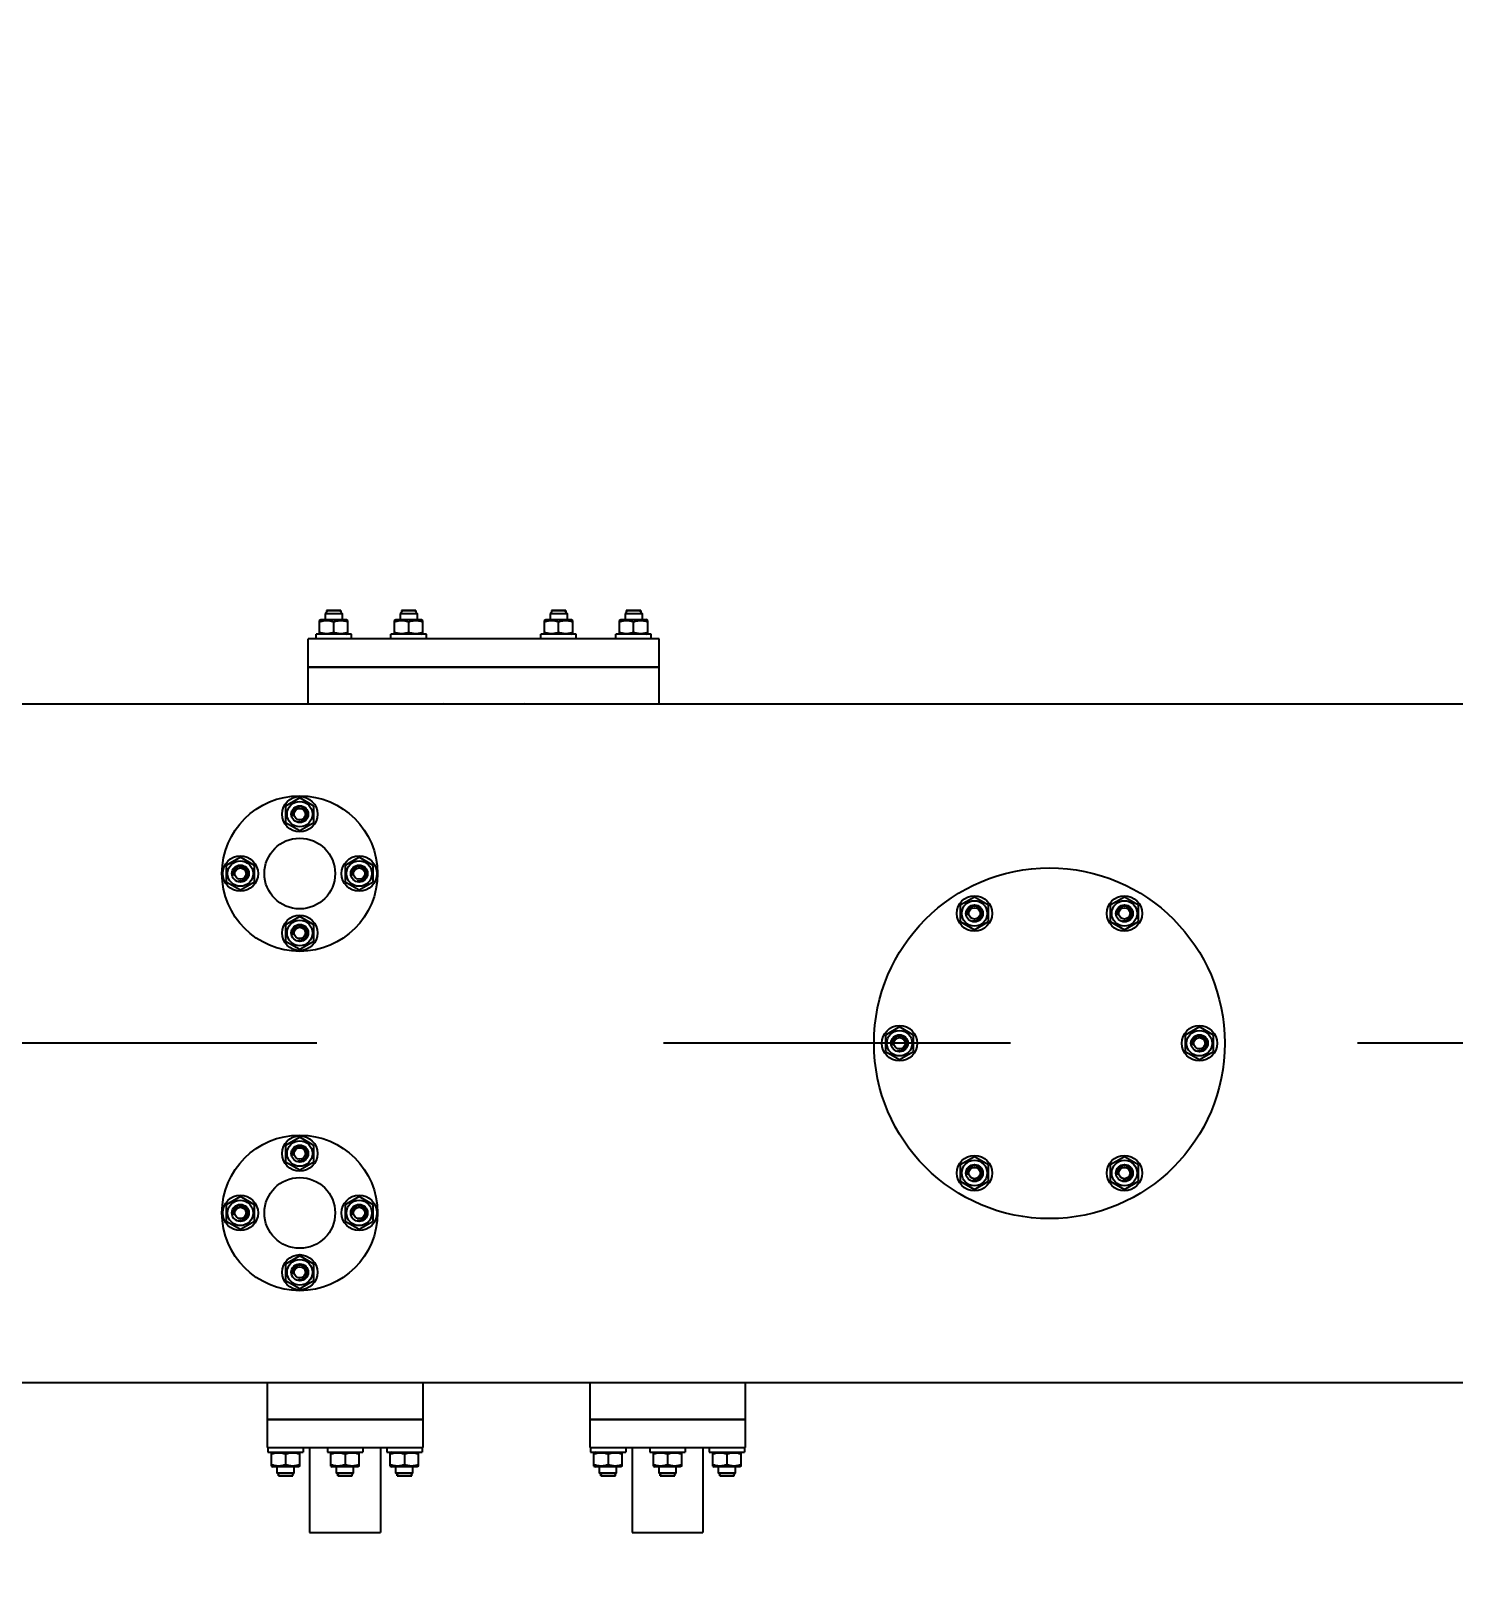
# Model space of a CAD drawing. Header units: millimetres. Extents: x 0 to 1189, y 0 to 841.
# Drawn here: x 386 to 406.12, y 691.58 to 713.5 of the extents above; entities that cross this region are included whole.
import ezdxf

# ---------------------------------------------------------------- set-up
doc = ezdxf.new("R2010")
doc.units = ezdxf.units.MM
doc.header["$LTSCALE"] = 65.395
doc.linetypes.add('CENTER', pattern=[0.6, 0.375, -0.075, 0.075, -0.075])
doc.layers.get('0').update_dxf_attribs({"linetype": 'CONTINUOUS'})
for name, color, linetype in [('ALL_AXIS', 7, 'CONTINUOUS'), ('ALL_CHAMFER', 7, 'CONTINUOUS'), ('ALL_DIMENSIONS', 7, 'CONTINUOUS'), ('ALL_ROUND', 7, 'CONTINUOUS')]:
    doc.layers.add(name, color=color, linetype=linetype)
doc.styles.get("Standard").update_dxf_attribs({"font": 'txt', "width": 0.7})
doc.dimstyles.new('DIMSTYLE_2', dxfattribs={"dimtxt": 3.5, "dimasz": 3, "dimexe": 0.18, "dimexo": 0.0625, "dimgap": 0.09, "dimtad": 1, "dimlfac": 25, "dimdsep": 46, "dimtxsty": 'STANDARD', "dimblk": '_FILLED', "dimblk1": '_FILLED', "dimblk2": '_FILLED', "dimcen": 0.09, "dimadec": 0, "dimazin": 0, "dimtp": 2, "dimtm": 2, "dimtfac": 1, "dimtofl": 0, "dimtmove": 0, "dimatfit": 3, "dimldrblk": '_FILLED', "dimfxl": 1, "dimtolj": 1, "dimarcsym": 0})

# ---------------------------------------------------------------- blocks, each defined once
blk = doc.blocks.new('_FILLED')
at = {"color": 0, "linetype": 'BYBLOCK'}
blk.add_solid([(0, 0), (-1, 0.1667), (-1, -0.1667)], dxfattribs=at)
blk = doc.blocks.new('*D1')
at = {"layer": 'ALL_DIMENSIONS', "color": 2, "linetype": 'CONTINUOUS'}
for p, q in [((111.762, 705.039), (111.762, 735.427)), ((976.89, 705.039), (976.89, 735.427)), ((111.762, 733.427), (544.326, 733.427)), ((976.89, 733.427), (544.326, 733.427))]:
    blk.add_line(p, q, dxfattribs=at)
at = {"layer": 'ALL_DIMENSIONS', "color": 2, "linetype": 'CONTINUOUS', "xscale": 3, "yscale": 3, "zscale": 3, "rotation": 180}
blk.add_blockref('_FILLED', (111.762, 733.427), dxfattribs=at)
at = {"layer": 'ALL_DIMENSIONS', "color": 2, "linetype": 'CONTINUOUS', "xscale": 3, "yscale": 3, "zscale": 3}
blk.add_blockref('_FILLED', (976.89, 733.427), dxfattribs=at)
blk = doc.blocks.new('*D4')
at = {"layer": 'ALL_DIMENSIONS', "color": 2, "linetype": 'CONTINUOUS'}
for p, q in [((132.402, 666.841), (132.402, 730.427)), ((452.402, 694.115), (452.402, 730.427)), ((132.402, 728.427), (292.402, 728.427)), ((452.402, 728.427), (292.402, 728.427))]:
    blk.add_line(p, q, dxfattribs=at)
at = {"layer": 'ALL_DIMENSIONS', "color": 2, "linetype": 'CONTINUOUS', "xscale": 3, "yscale": 3, "zscale": 3, "rotation": 180}
blk.add_blockref('_FILLED', (132.402, 728.427), dxfattribs=at)
at = {"layer": 'ALL_DIMENSIONS', "color": 2, "linetype": 'CONTINUOUS', "xscale": 3, "yscale": 3, "zscale": 3}
blk.add_blockref('_FILLED', (452.402, 728.427), dxfattribs=at)

msp = doc.modelspace()

# ---------------------------------------------------------------- linework, layer by layer
at = {"color": 2, "linetype": 'CONTINUOUS'}
for p, q in [((390.17907908, 705.30712965), (390.17907908, 705.28445016)), ((390.38443807, 705.30712965), (390.38443807, 705.28445016)), ((391.23907908, 705.30712965), (391.23907908, 705.28445016)), ((391.44443807, 705.30712965), (391.44443807, 705.28445016)), ((393.35907908, 705.30712965), (393.35907908, 705.28445016)), ((393.56443807, 705.30712965), (393.56443807, 705.28445016)), ((394.41907908, 705.30712965), (394.41907908, 705.28445016)), ((394.62443807, 705.30712965), (394.62443807, 705.28445016)), ((389.49907908, 693.06712965), (389.49907908, 693.08980915)), ((389.70443807, 693.06712965), (389.70443807, 693.08980915)), ((390.33907908, 693.06712965), (390.33907908, 693.08980915)), ((390.54443807, 693.06712965), (390.54443807, 693.08980915)), ((391.17907908, 693.06712965), (391.17907908, 693.08980915)), ((391.38443807, 693.06712965), (391.38443807, 693.08980915)), ((394.05907908, 693.06712965), (394.05907908, 693.08980915)), ((394.26443807, 693.06712965), (394.26443807, 693.08980915)), ((394.89907908, 693.06712965), (394.89907908, 693.08980915)), ((395.10443807, 693.06712965), (395.10443807, 693.08980915)), ((395.73907908, 693.06712965), (395.73907908, 693.08980915)), ((395.94443807, 693.06712965), (395.94443807, 693.08980915))]:
    msp.add_line(p, q, dxfattribs=at)
at = {"color": 7, "linetype": 'CONTINUOUS'}
for p, q in [((390.38443807, 705.30712965), (390.17907908, 705.30712965)), ((391.44443807, 705.30712965), (391.23907908, 705.30712965)), ((393.56443807, 705.30712965), (393.35907908, 705.30712965)), ((394.62443807, 705.30712965), (394.41907908, 705.30712965)), ((390.08175677, 705.16758161), (390.10175857, 705.17912965)), ((390.08175857, 704.98267666), (390.08175857, 705.16758265)), ((390.10175996, 705.17912965), (390.46175719, 705.17912965)), ((390.28175857, 705.00053994), (390.28175857, 705.14971937)), ((390.48176038, 705.16758161), (390.46175857, 705.17912965)), ((390.48175857, 704.98267666), (390.48175857, 705.16758265)), ((391.14175677, 705.16758161), (391.16175857, 705.17912965)), ((391.14175857, 704.98267666), (391.14175857, 705.16758265)), ((391.16175996, 705.17912965), (391.52175719, 705.17912965)), ((391.34175857, 705.00053994), (391.34175857, 705.14971937)), ((391.54176038, 705.16758161), (391.52175857, 705.17912965)), ((391.54175857, 704.98267666), (391.54175857, 705.16758265)), ((393.26175677, 705.16758161), (393.28175857, 705.17912965)), ((393.26175857, 704.98267666), (393.26175857, 705.16758265)), ((393.28175996, 705.17912965), (393.64175719, 705.17912965)), ((393.46175857, 705.00053994), (393.46175857, 705.14971937)), ((393.66176038, 705.16758161), (393.64175857, 705.17912965)), ((393.66175857, 704.98267666), (393.66175857, 705.16758265)), ((394.32175677, 705.16758161), (394.34175857, 705.17912965)), ((394.32175857, 704.98267666), (394.32175857, 705.16758265)), ((394.34175996, 705.17912965), (394.70175719, 705.17912965)), ((394.52175857, 705.00053994), (394.52175857, 705.14971937)), ((394.72176038, 705.16758161), (394.70175857, 705.17912965)), ((394.72175857, 704.98267666), (394.72175857, 705.16758265)), ((390.10175857, 704.97112965), (390.08175857, 704.98267666)), ((390.46175857, 704.97112965), (390.48175857, 704.98267666)), ((391.16175857, 704.97112965), (391.14175857, 704.98267666)), ((391.52175857, 704.97112965), (391.54175857, 704.98267666)), ((393.28175857, 704.97112965), (393.26175857, 704.98267666)), ((393.64175857, 704.97112965), (393.66175857, 704.98267666)), ((394.34175857, 704.97112965), (394.32175857, 704.98267666)), ((394.70175857, 704.97112965), (394.72175857, 704.98267666)), ((389.92177878, 704.50712965), (394.88173837, 704.50712965)), ((354.29582779, 703.98712965), (390.50768936, 703.98712965)), ((394.29582779, 703.98712965), (425.56175857, 703.98712965)), ((389.80175857, 702.65806976), (389.60175857, 702.54259971)), ((390.00175857, 702.54259971), (389.80175857, 702.65806976)), ((389.60175857, 702.54259971), (389.60175857, 702.3116596)), ((390.00175857, 702.3116596), (390.00175857, 702.54259971)), ((389.60175857, 702.3116596), (389.80175857, 702.19618955)), ((389.80175857, 702.19618955), (390.00175857, 702.3116596)), ((388.96175857, 701.81806976), (388.76175857, 701.70259971)), ((389.16175857, 701.70259971), (388.96175857, 701.81806976)), ((390.64175857, 701.81806976), (390.44175857, 701.70259971)), ((390.84175857, 701.70259971), (390.64175857, 701.81806976)), ((388.76175857, 701.70259971), (388.76175857, 701.4716596)), ((389.16175857, 701.4716596), (389.16175857, 701.70259971)), ((390.44175857, 701.70259971), (390.44175857, 701.4716596)), ((390.84175857, 701.4716596), (390.84175857, 701.70259971)), ((388.76175857, 701.4716596), (388.96175857, 701.35618955)), ((388.96175857, 701.35618955), (389.16175857, 701.4716596)), ((390.44175857, 701.4716596), (390.64175857, 701.35618955)), ((390.64175857, 701.35618955), (390.84175857, 701.4716596)), ((399.34175857, 701.25404362), (399.14175857, 701.13857356)), ((399.14175857, 701.13857356), (399.14175857, 700.90763346)), ((399.54175857, 701.13857356), (399.34175857, 701.25404362)), ((399.54175857, 700.90763346), (399.54175857, 701.13857356)), ((401.46175857, 701.25404362), (401.26175857, 701.13857356)), ((401.26175857, 701.13857356), (401.26175857, 700.90763346)), ((401.66175857, 701.13857356), (401.46175857, 701.25404362)), ((401.66175857, 700.90763346), (401.66175857, 701.13857356)), ((389.80175857, 700.97806976), (389.60175857, 700.86259971)), ((390.00175857, 700.86259971), (389.80175857, 700.97806976)), ((399.14175857, 700.90763346), (399.34175857, 700.7921634)), ((399.34175857, 700.7921634), (399.54175857, 700.90763346)), ((401.26175857, 700.90763346), (401.46175857, 700.7921634)), ((401.46175857, 700.7921634), (401.66175857, 700.90763346)), ((389.60175857, 700.86259971), (389.60175857, 700.6316596)), ((390.00175857, 700.6316596), (390.00175857, 700.86259971)), ((389.60175857, 700.6316596), (389.80175857, 700.51618955)), ((389.80175857, 700.51618955), (390.00175857, 700.6316596)), ((398.28175857, 699.41806976), (398.08175857, 699.30259971)), ((398.48175857, 699.30259971), (398.28175857, 699.41806976)), ((402.52175857, 699.41806976), (402.32175857, 699.30259971)), ((402.72175857, 699.30259971), (402.52175857, 699.41806976)), ((398.08175857, 699.30259971), (398.08175857, 699.0716596)), ((398.48175857, 699.0716596), (398.48175857, 699.30259971)), ((402.32175857, 699.30259971), (402.32175857, 699.0716596)), ((402.72175857, 699.0716596), (402.72175857, 699.30259971)), ((398.08175857, 699.0716596), (398.28175857, 698.95618955)), ((398.28175857, 698.95618955), (398.48175857, 699.0716596)), ((402.32175857, 699.0716596), (402.52175857, 698.95618955)), ((402.52175857, 698.95618955), (402.72175857, 699.0716596)), ((389.80175857, 697.85806976), (389.60175857, 697.74259971)), ((390.00175857, 697.74259971), (389.80175857, 697.85806976)), ((389.60175857, 697.74259971), (389.60175857, 697.5116596)), ((390.00175857, 697.5116596), (390.00175857, 697.74259971)), ((389.60175857, 697.5116596), (389.80175857, 697.39618955)), ((389.80175857, 697.39618955), (390.00175857, 697.5116596)), ((399.34175857, 697.5820959), (399.14175857, 697.46662585)), ((399.14175857, 697.46662585), (399.14175857, 697.23568574)), ((399.54175857, 697.46662585), (399.34175857, 697.5820959)), ((399.54175857, 697.23568574), (399.54175857, 697.46662585)), ((401.46175857, 697.5820959), (401.26175857, 697.46662585)), ((401.26175857, 697.46662585), (401.26175857, 697.23568574)), ((401.66175857, 697.46662585), (401.46175857, 697.5820959)), ((401.66175857, 697.23568574), (401.66175857, 697.46662585)), ((399.14175857, 697.23568574), (399.34175857, 697.12021569)), ((399.34175857, 697.12021569), (399.54175857, 697.23568574)), ((401.26175857, 697.23568574), (401.46175857, 697.12021569)), ((401.46175857, 697.12021569), (401.66175857, 697.23568574)), ((388.96175857, 697.01806976), (388.76175857, 696.90259971)), ((389.16175857, 696.90259971), (388.96175857, 697.01806976)), ((390.64175857, 697.01806976), (390.44175857, 696.90259971)), ((390.84175857, 696.90259971), (390.64175857, 697.01806976)), ((388.76175857, 696.90259971), (388.76175857, 696.6716596)), ((389.16175857, 696.6716596), (389.16175857, 696.90259971)), ((390.44175857, 696.90259971), (390.44175857, 696.6716596)), ((390.84175857, 696.6716596), (390.84175857, 696.90259971)), ((388.76175857, 696.6716596), (388.96175857, 696.55618955)), ((388.96175857, 696.55618955), (389.16175857, 696.6716596)), ((390.44175857, 696.6716596), (390.64175857, 696.55618955)), ((390.64175857, 696.55618955), (390.84175857, 696.6716596)), ((389.80175857, 696.17806976), (389.60175857, 696.06259971)), ((389.60175857, 696.06259971), (389.60175857, 695.8316596)), ((390.00175857, 696.06259971), (389.80175857, 696.17806976)), ((390.00175857, 695.8316596), (390.00175857, 696.06259971)), ((389.60175857, 695.8316596), (389.80175857, 695.71618955)), ((389.80175857, 695.71618955), (390.00175857, 695.8316596)), ((391.54174961, 693.86712965), (389.34176753, 693.86712965)), ((396.10174961, 693.86712965), (393.90176753, 693.86712965)), ((389.40175677, 693.2066777), (389.42175857, 693.19512965)), ((389.42175857, 693.40312965), (389.40175857, 693.39158265)), ((389.40175857, 693.20667666), (389.40175857, 693.39158265)), ((389.60175857, 693.37371937), (389.60175857, 693.22453994)), ((389.78175857, 693.40312965), (389.80175857, 693.39158265)), ((389.80176038, 693.2066777), (389.78175857, 693.19512965)), ((389.80175857, 693.20667666), (389.80175857, 693.39158265)), ((390.24175677, 693.2066777), (390.26175857, 693.19512965)), ((390.26175857, 693.40312965), (390.24175857, 693.39158265)), ((390.24175857, 693.20667666), (390.24175857, 693.39158265)), ((390.44175857, 693.37371937), (390.44175857, 693.22453994)), ((390.62175857, 693.40312965), (390.64175857, 693.39158265)), ((390.64176038, 693.2066777), (390.62175857, 693.19512965)), ((390.64175857, 693.20667666), (390.64175857, 693.39158265)), ((391.08175677, 693.2066777), (391.10175857, 693.19512965)), ((391.10175857, 693.40312965), (391.08175857, 693.39158265)), ((391.08175857, 693.20667666), (391.08175857, 693.39158265)), ((391.28175857, 693.37371937), (391.28175857, 693.22453994)), ((391.46175857, 693.40312965), (391.48175857, 693.39158265)), ((391.48176038, 693.2066777), (391.46175857, 693.19512965)), ((391.48175857, 693.20667666), (391.48175857, 693.39158265)), ((393.96175677, 693.2066777), (393.98175857, 693.19512965)), ((393.98175857, 693.40312965), (393.96175857, 693.39158265)), ((393.96175857, 693.20667666), (393.96175857, 693.39158265)), ((394.16175857, 693.37371937), (394.16175857, 693.22453994)), ((394.34175857, 693.40312965), (394.36175857, 693.39158265)), ((394.36176038, 693.2066777), (394.34175857, 693.19512965)), ((394.36175857, 693.20667666), (394.36175857, 693.39158265)), ((394.80175677, 693.2066777), (394.82175857, 693.19512965)), ((394.82175857, 693.40312965), (394.80175857, 693.39158265)), ((394.80175857, 693.20667666), (394.80175857, 693.39158265)), ((395.00175857, 693.37371937), (395.00175857, 693.22453994)), ((395.18175857, 693.40312965), (395.20175857, 693.39158265)), ((395.20176038, 693.2066777), (395.18175857, 693.19512965)), ((395.20175857, 693.20667666), (395.20175857, 693.39158265)), ((395.64175677, 693.2066777), (395.66175857, 693.19512965)), ((395.66175857, 693.40312965), (395.64175857, 693.39158265)), ((395.64175857, 693.20667666), (395.64175857, 693.39158265)), ((395.84175857, 693.37371937), (395.84175857, 693.22453994)), ((396.02175857, 693.40312965), (396.04175857, 693.39158265)), ((396.04176038, 693.2066777), (396.02175857, 693.19512965)), ((396.04175857, 693.20667666), (396.04175857, 693.39158265)), ((389.78175719, 693.19512965), (389.42175996, 693.19512965)), ((389.49907908, 693.06712965), (389.70443807, 693.06712965)), ((390.62175719, 693.19512965), (390.26175996, 693.19512965)), ((390.33907908, 693.06712965), (390.54443807, 693.06712965)), ((391.46175719, 693.19512965), (391.10175996, 693.19512965)), ((391.17907908, 693.06712965), (391.38443807, 693.06712965)), ((394.34175719, 693.19512965), (393.98175996, 693.19512965)), ((394.05907908, 693.06712965), (394.26443807, 693.06712965)), ((395.18175719, 693.19512965), (394.82175996, 693.19512965)), ((394.89907908, 693.06712965), (395.10443807, 693.06712965)), ((396.02175719, 693.19512965), (395.66175996, 693.19512965)), ((395.73907908, 693.06712965), (395.94443807, 693.06712965))]:
    msp.add_line(p, q, dxfattribs=at)
for points in [[(390.08175857, 705.14971937), (390.09228277, 705.15308744), (390.10262009, 705.15610057), (390.1127462, 705.15875573), (390.12273409, 705.16106201), (390.13264158, 705.16303023), (390.14248981, 705.16465218), (390.15231803, 705.16592604), (390.16212971, 705.16684352), (390.17194262, 705.16739617), (390.18175312, 705.16758265), (390.19156284, 705.16739662), (390.20137375, 705.16684454), (390.21118225, 705.16592795), (390.22100673, 705.16465522), (390.23085145, 705.16303461), (390.24075518, 705.161068), (390.25073589, 705.15876463), (390.26086033, 705.15611074), (390.27121031, 705.15309432), (390.28175857, 705.14971937)], [(390.28175857, 705.14971937), (390.29345671, 705.15344537), (390.30492562, 705.15673159), (390.31613046, 705.15957397), (390.32717573, 705.1619847), (390.33814885, 705.16397936), (390.34906613, 705.16554375), (390.35997342, 705.16667171), (390.37086945, 705.16735468), (390.38176964, 705.16758069), (390.39266971, 705.16735376), (390.4035655, 705.16666988), (390.41447202, 705.16554115), (390.42538761, 705.16397621), (390.43635807, 705.16198136), (390.44739919, 705.15957105), (390.45859944, 705.15672945), (390.47006428, 705.15344418), (390.48175857, 705.14971937)], [(391.14175857, 705.14971937), (391.15228277, 705.15308744), (391.16262009, 705.15610057), (391.1727462, 705.15875573), (391.18273409, 705.16106201), (391.19264158, 705.16303023), (391.20248981, 705.16465218), (391.21231803, 705.16592604), (391.22212971, 705.16684352), (391.23194262, 705.16739617), (391.24175312, 705.16758265), (391.25156284, 705.16739662), (391.26137375, 705.16684454), (391.27118225, 705.16592795), (391.28100673, 705.16465522), (391.29085145, 705.16303461), (391.30075518, 705.161068), (391.31073589, 705.15876463), (391.32086033, 705.15611074), (391.33121031, 705.15309432), (391.34175857, 705.14971937)], [(391.34175857, 705.14971937), (391.35345671, 705.15344537), (391.36492562, 705.15673159), (391.37613046, 705.15957397), (391.38717573, 705.1619847), (391.39814885, 705.16397936), (391.40906613, 705.16554375), (391.41997342, 705.16667171), (391.43086945, 705.16735468), (391.44176964, 705.16758069), (391.45266971, 705.16735376), (391.4635655, 705.16666988), (391.47447202, 705.16554115), (391.48538761, 705.16397621), (391.49635807, 705.16198136), (391.50739919, 705.15957105), (391.51859944, 705.15672945), (391.53006428, 705.15344418), (391.54175857, 705.14971937)], [(393.26175857, 705.14971937), (393.27228277, 705.15308744), (393.28262009, 705.15610057), (393.2927462, 705.15875573), (393.30273409, 705.16106201), (393.31264158, 705.16303023), (393.32248981, 705.16465218), (393.33231803, 705.16592604), (393.34212971, 705.16684352), (393.35194262, 705.16739617), (393.36175312, 705.16758265), (393.37156284, 705.16739662), (393.38137375, 705.16684454), (393.39118225, 705.16592795), (393.40100673, 705.16465522), (393.41085145, 705.16303461), (393.42075518, 705.161068), (393.43073589, 705.15876463), (393.44086033, 705.15611074), (393.45121031, 705.15309432), (393.46175857, 705.14971937)], [(393.46175857, 705.14971937), (393.47345671, 705.15344537), (393.48492562, 705.15673159), (393.49613046, 705.15957397), (393.50717573, 705.1619847), (393.51814885, 705.16397936), (393.52906613, 705.16554375), (393.53997342, 705.16667171), (393.55086945, 705.16735468), (393.56176964, 705.16758069), (393.57266971, 705.16735376), (393.5835655, 705.16666988), (393.59447202, 705.16554115), (393.60538761, 705.16397621), (393.61635807, 705.16198136), (393.62739919, 705.15957105), (393.63859944, 705.15672945), (393.65006428, 705.15344418), (393.66175857, 705.14971937)], [(394.32175857, 705.14971937), (394.33228277, 705.15308744), (394.34262009, 705.15610057), (394.3527462, 705.15875573), (394.36273409, 705.16106201), (394.37264158, 705.16303023), (394.38248981, 705.16465218), (394.39231803, 705.16592604), (394.40212971, 705.16684352), (394.41194262, 705.16739617), (394.42175312, 705.16758265), (394.43156284, 705.16739662), (394.44137375, 705.16684454), (394.45118225, 705.16592795), (394.46100673, 705.16465522), (394.47085145, 705.16303461), (394.48075518, 705.161068), (394.49073589, 705.15876463), (394.50086033, 705.15611074), (394.51121031, 705.15309432), (394.52175857, 705.14971937)], [(394.52175857, 705.14971937), (394.53345671, 705.15344537), (394.54492562, 705.15673159), (394.55613046, 705.15957397), (394.56717573, 705.1619847), (394.57814885, 705.16397936), (394.58906613, 705.16554375), (394.59997342, 705.16667171), (394.61086945, 705.16735468), (394.62176964, 705.16758069), (394.63266971, 705.16735376), (394.6435655, 705.16666988), (394.65447202, 705.16554115), (394.66538761, 705.16397621), (394.67635807, 705.16198136), (394.68739919, 705.15957105), (394.69859944, 705.15672945), (394.71006428, 705.15344418), (394.72175857, 705.14971937)], [(390.08175857, 705.00053994), (390.09489992, 704.9963781), (390.10776974, 704.99277084), (390.12032232, 704.98972203), (390.13269478, 704.98722004), (390.14500562, 704.98524766), (390.15726493, 704.98382553), (390.16952502, 704.98296692), (390.18177772, 704.98267666), (390.19402996, 704.98296869), (390.20628868, 704.98382893), (390.21854608, 704.98525248), (390.2308534, 704.98722568), (390.24321917, 704.98972739), (390.25576371, 704.99277511), (390.26862557, 704.9963806), (390.28175857, 705.00053994)], [(390.28175857, 705.00053994), (390.29489992, 704.9963781), (390.30776974, 704.99277084), (390.32032232, 704.98972203), (390.33269478, 704.98722004), (390.34500562, 704.98524766), (390.35726493, 704.98382553), (390.36952502, 704.98296692), (390.38177772, 704.98267666), (390.39402996, 704.98296869), (390.40628868, 704.98382893), (390.41854608, 704.98525248), (390.4308534, 704.98722568), (390.44321917, 704.98972739), (390.45576371, 704.99277511), (390.46862557, 704.9963806), (390.48175857, 705.00053994)], [(391.14175857, 705.00053994), (391.15489992, 704.9963781), (391.16776974, 704.99277084), (391.18032232, 704.98972203), (391.19269478, 704.98722004), (391.20500562, 704.98524766), (391.21726493, 704.98382553), (391.22952502, 704.98296692), (391.24177772, 704.98267666), (391.25402996, 704.98296869), (391.26628868, 704.98382893), (391.27854608, 704.98525248), (391.2908534, 704.98722568), (391.30321917, 704.98972739), (391.31576371, 704.99277511), (391.32862557, 704.9963806), (391.34175857, 705.00053994)], [(391.34175857, 705.00053994), (391.35489992, 704.9963781), (391.36776974, 704.99277084), (391.38032232, 704.98972203), (391.39269478, 704.98722004), (391.40500562, 704.98524766), (391.41726493, 704.98382553), (391.42952502, 704.98296692), (391.44177772, 704.98267666), (391.45402996, 704.98296869), (391.46628868, 704.98382893), (391.47854608, 704.98525248), (391.4908534, 704.98722568), (391.50321917, 704.98972739), (391.51576371, 704.99277511), (391.52862557, 704.9963806), (391.54175857, 705.00053994)], [(393.26175857, 705.00053994), (393.27489992, 704.9963781), (393.28776974, 704.99277084), (393.30032232, 704.98972203), (393.31269478, 704.98722004), (393.32500562, 704.98524766), (393.33726493, 704.98382553), (393.34952502, 704.98296692), (393.36177772, 704.98267666), (393.37402996, 704.98296869), (393.38628868, 704.98382893), (393.39854608, 704.98525248), (393.4108534, 704.98722568), (393.42321917, 704.98972739), (393.43576371, 704.99277511), (393.44862557, 704.9963806), (393.46175857, 705.00053994)], [(393.46175857, 705.00053994), (393.47489992, 704.9963781), (393.48776974, 704.99277084), (393.50032232, 704.98972203), (393.51269478, 704.98722004), (393.52500562, 704.98524766), (393.53726493, 704.98382553), (393.54952502, 704.98296692), (393.56177772, 704.98267666), (393.57402996, 704.98296869), (393.58628868, 704.98382893), (393.59854608, 704.98525248), (393.6108534, 704.98722568), (393.62321917, 704.98972739), (393.63576371, 704.99277511), (393.64862557, 704.9963806), (393.66175857, 705.00053994)], [(394.32175857, 705.00053994), (394.33489992, 704.9963781), (394.34776974, 704.99277084), (394.36032232, 704.98972203), (394.37269478, 704.98722004), (394.38500562, 704.98524766), (394.39726493, 704.98382553), (394.40952502, 704.98296692), (394.42177772, 704.98267666), (394.43402996, 704.98296869), (394.44628868, 704.98382893), (394.45854608, 704.98525248), (394.4708534, 704.98722568), (394.48321917, 704.98972739), (394.49576371, 704.99277511), (394.50862557, 704.9963806), (394.52175857, 705.00053994)], [(394.52175857, 705.00053994), (394.53489992, 704.9963781), (394.54776974, 704.99277084), (394.56032232, 704.98972203), (394.57269478, 704.98722004), (394.58500562, 704.98524766), (394.59726493, 704.98382553), (394.60952502, 704.98296692), (394.62177772, 704.98267666), (394.63402996, 704.98296869), (394.64628868, 704.98382893), (394.65854608, 704.98525248), (394.6708534, 704.98722568), (394.68321917, 704.98972739), (394.69576371, 704.99277511), (394.70862557, 704.9963806), (394.72175857, 705.00053994)], [(392.59999536, 703.9822303), (392.40083074, 703.98094426), (392.20187231, 703.9822519), (392.01164318, 703.98522479), (391.82730231, 703.98712965)], [(392.97621484, 703.98712965), (392.79084305, 703.98521296), (392.59999536, 703.9822303)], [(389.60175857, 693.37371937), (389.58861722, 693.37788121), (389.57574741, 693.38148847), (389.56319482, 693.38453728), (389.55082237, 693.38703927), (389.53851153, 693.38901164), (389.52625222, 693.39043378), (389.51399213, 693.39129239), (389.50173943, 693.39158265), (389.48948719, 693.39129061), (389.47722847, 693.39043037), (389.46497107, 693.38900682), (389.45266375, 693.38703362), (389.44029798, 693.38453192), (389.42775344, 693.3814842), (389.41489158, 693.37787871), (389.40175857, 693.37371937)], [(389.60175857, 693.22453994), (389.59006044, 693.22081394), (389.57859153, 693.21752772), (389.56738669, 693.21468534), (389.55634142, 693.21227461), (389.5453683, 693.21027995), (389.53445102, 693.20871556), (389.52354373, 693.20758759), (389.5126477, 693.20690463), (389.50174751, 693.20667862), (389.49084744, 693.20690555), (389.47995165, 693.20758942), (389.46904513, 693.20871815), (389.45812954, 693.21028309), (389.44715907, 693.21227794), (389.43611796, 693.21468826), (389.42491771, 693.21752986), (389.41345286, 693.22081513), (389.40175857, 693.22453994)], [(389.80175857, 693.37371937), (389.78861722, 693.37788121), (389.77574741, 693.38148847), (389.76319482, 693.38453728), (389.75082237, 693.38703927), (389.73851153, 693.38901164), (389.72625222, 693.39043378), (389.71399213, 693.39129239), (389.70173943, 693.39158265), (389.68948719, 693.39129061), (389.67722847, 693.39043037), (389.66497107, 693.38900682), (389.65266375, 693.38703362), (389.64029798, 693.38453192), (389.62775344, 693.3814842), (389.61489158, 693.37787871), (389.60175857, 693.37371937)], [(389.80175857, 693.22453994), (389.79123438, 693.22117187), (389.78089706, 693.21815874), (389.77077095, 693.21550358), (389.76078306, 693.2131973), (389.75087557, 693.21122908), (389.74102733, 693.20960712), (389.73119912, 693.20833326), (389.72138744, 693.20741579), (389.71157453, 693.20686313), (389.70176403, 693.20667666), (389.69195431, 693.20686268), (389.6821434, 693.20741476), (389.6723349, 693.20833135), (389.66251042, 693.20960408), (389.6526657, 693.2112247), (389.64276196, 693.2131913), (389.63278125, 693.21549467), (389.62265682, 693.21814856), (389.61230684, 693.22116499), (389.60175857, 693.22453994)], [(390.44175857, 693.37371937), (390.42861722, 693.37788121), (390.41574741, 693.38148847), (390.40319482, 693.38453728), (390.39082237, 693.38703927), (390.37851153, 693.38901164), (390.36625222, 693.39043378), (390.35399213, 693.39129239), (390.34173943, 693.39158265), (390.32948719, 693.39129061), (390.31722847, 693.39043037), (390.30497107, 693.38900682), (390.29266375, 693.38703362), (390.28029798, 693.38453192), (390.26775344, 693.3814842), (390.25489158, 693.37787871), (390.24175857, 693.37371937)], [(390.44175857, 693.22453994), (390.43006044, 693.22081394), (390.41859153, 693.21752772), (390.40738669, 693.21468534), (390.39634142, 693.21227461), (390.3853683, 693.21027995), (390.37445102, 693.20871556), (390.36354373, 693.20758759), (390.3526477, 693.20690463), (390.34174751, 693.20667862), (390.33084744, 693.20690555), (390.31995165, 693.20758942), (390.30904513, 693.20871815), (390.29812954, 693.21028309), (390.28715907, 693.21227794), (390.27611796, 693.21468826), (390.26491771, 693.21752986), (390.25345286, 693.22081513), (390.24175857, 693.22453994)], [(390.64175857, 693.37371937), (390.62861722, 693.37788121), (390.61574741, 693.38148847), (390.60319482, 693.38453728), (390.59082237, 693.38703927), (390.57851153, 693.38901164), (390.56625222, 693.39043378), (390.55399213, 693.39129239), (390.54173943, 693.39158265), (390.52948719, 693.39129061), (390.51722847, 693.39043037), (390.50497107, 693.38900682), (390.49266375, 693.38703362), (390.48029798, 693.38453192), (390.46775344, 693.3814842), (390.45489158, 693.37787871), (390.44175857, 693.37371937)], [(390.64175857, 693.22453994), (390.63123438, 693.22117187), (390.62089706, 693.21815874), (390.61077095, 693.21550358), (390.60078306, 693.2131973), (390.59087557, 693.21122908), (390.58102733, 693.20960712), (390.57119912, 693.20833326), (390.56138744, 693.20741579), (390.55157453, 693.20686313), (390.54176403, 693.20667666), (390.53195431, 693.20686268), (390.5221434, 693.20741476), (390.5123349, 693.20833135), (390.50251042, 693.20960408), (390.4926657, 693.2112247), (390.48276196, 693.2131913), (390.47278125, 693.21549467), (390.46265682, 693.21814856), (390.45230684, 693.22116499), (390.44175857, 693.22453994)], [(391.28175857, 693.37371937), (391.26861722, 693.37788121), (391.25574741, 693.38148847), (391.24319482, 693.38453728), (391.23082237, 693.38703927), (391.21851153, 693.38901164), (391.20625222, 693.39043378), (391.19399213, 693.39129239), (391.18173943, 693.39158265), (391.16948719, 693.39129061), (391.15722847, 693.39043037), (391.14497107, 693.38900682), (391.13266375, 693.38703362), (391.12029798, 693.38453192), (391.10775344, 693.3814842), (391.09489158, 693.37787871), (391.08175857, 693.37371937)], [(391.28175857, 693.22453994), (391.27006044, 693.22081394), (391.25859153, 693.21752772), (391.24738669, 693.21468534), (391.23634142, 693.21227461), (391.2253683, 693.21027995), (391.21445102, 693.20871556), (391.20354373, 693.20758759), (391.1926477, 693.20690463), (391.18174751, 693.20667862), (391.17084744, 693.20690555), (391.15995165, 693.20758942), (391.14904513, 693.20871815), (391.13812954, 693.21028309), (391.12715907, 693.21227794), (391.11611796, 693.21468826), (391.10491771, 693.21752986), (391.09345286, 693.22081513), (391.08175857, 693.22453994)], [(391.48175857, 693.37371937), (391.46861722, 693.37788121), (391.45574741, 693.38148847), (391.44319482, 693.38453728), (391.43082237, 693.38703927), (391.41851153, 693.38901164), (391.40625222, 693.39043378), (391.39399213, 693.39129239), (391.38173943, 693.39158265), (391.36948719, 693.39129061), (391.35722847, 693.39043037), (391.34497107, 693.38900682), (391.33266375, 693.38703362), (391.32029798, 693.38453192), (391.30775344, 693.3814842), (391.29489158, 693.37787871), (391.28175857, 693.37371937)], [(391.48175857, 693.22453994), (391.47123438, 693.22117187), (391.46089706, 693.21815874), (391.45077095, 693.21550358), (391.44078306, 693.2131973), (391.43087557, 693.21122908), (391.42102733, 693.20960712), (391.41119912, 693.20833326), (391.40138744, 693.20741579), (391.39157453, 693.20686313), (391.38176403, 693.20667666), (391.37195431, 693.20686268), (391.3621434, 693.20741476), (391.3523349, 693.20833135), (391.34251042, 693.20960408), (391.3326657, 693.2112247), (391.32276196, 693.2131913), (391.31278125, 693.21549467), (391.30265682, 693.21814856), (391.29230684, 693.22116499), (391.28175857, 693.22453994)], [(394.16175857, 693.37371937), (394.14861722, 693.37788121), (394.13574741, 693.38148847), (394.12319482, 693.38453728), (394.11082237, 693.38703927), (394.09851153, 693.38901164), (394.08625222, 693.39043378), (394.07399213, 693.39129239), (394.06173943, 693.39158265), (394.04948719, 693.39129061), (394.03722847, 693.39043037), (394.02497107, 693.38900682), (394.01266375, 693.38703362), (394.00029798, 693.38453192), (393.98775344, 693.3814842), (393.97489158, 693.37787871), (393.96175857, 693.37371937)], [(394.16175857, 693.22453994), (394.15006044, 693.22081394), (394.13859153, 693.21752772), (394.12738669, 693.21468534), (394.11634142, 693.21227461), (394.1053683, 693.21027995), (394.09445102, 693.20871556), (394.08354373, 693.20758759), (394.0726477, 693.20690463), (394.06174751, 693.20667862), (394.05084744, 693.20690555), (394.03995165, 693.20758942), (394.02904513, 693.20871815), (394.01812954, 693.21028309), (394.00715907, 693.21227794), (393.99611796, 693.21468826), (393.98491771, 693.21752986), (393.97345286, 693.22081513), (393.96175857, 693.22453994)], [(394.36175857, 693.37371937), (394.34861722, 693.37788121), (394.33574741, 693.38148847), (394.32319482, 693.38453728), (394.31082237, 693.38703927), (394.29851153, 693.38901164), (394.28625222, 693.39043378), (394.27399213, 693.39129239), (394.26173943, 693.39158265), (394.24948719, 693.39129061), (394.23722847, 693.39043037), (394.22497107, 693.38900682), (394.21266375, 693.38703362), (394.20029798, 693.38453192), (394.18775344, 693.3814842), (394.17489158, 693.37787871), (394.16175857, 693.37371937)], [(394.36175857, 693.22453994), (394.35123438, 693.22117187), (394.34089706, 693.21815874), (394.33077095, 693.21550358), (394.32078306, 693.2131973), (394.31087557, 693.21122908), (394.30102733, 693.20960712), (394.29119912, 693.20833326), (394.28138744, 693.20741579), (394.27157453, 693.20686313), (394.26176403, 693.20667666), (394.25195431, 693.20686268), (394.2421434, 693.20741476), (394.2323349, 693.20833135), (394.22251042, 693.20960408), (394.2126657, 693.2112247), (394.20276196, 693.2131913), (394.19278125, 693.21549467), (394.18265682, 693.21814856), (394.17230684, 693.22116499), (394.16175857, 693.22453994)], [(395.00175857, 693.37371937), (394.98861722, 693.37788121), (394.97574741, 693.38148847), (394.96319482, 693.38453728), (394.95082237, 693.38703927), (394.93851153, 693.38901164), (394.92625222, 693.39043378), (394.91399213, 693.39129239), (394.90173943, 693.39158265), (394.88948719, 693.39129061), (394.87722847, 693.39043037), (394.86497107, 693.38900682), (394.85266375, 693.38703362), (394.84029798, 693.38453192), (394.82775344, 693.3814842), (394.81489158, 693.37787871), (394.80175857, 693.37371937)], [(395.00175857, 693.22453994), (394.99006044, 693.22081394), (394.97859153, 693.21752772), (394.96738669, 693.21468534), (394.95634142, 693.21227461), (394.9453683, 693.21027995), (394.93445102, 693.20871556), (394.92354373, 693.20758759), (394.9126477, 693.20690463), (394.90174751, 693.20667862), (394.89084744, 693.20690555), (394.87995165, 693.20758942), (394.86904513, 693.20871815), (394.85812954, 693.21028309), (394.84715907, 693.21227794), (394.83611796, 693.21468826), (394.82491771, 693.21752986), (394.81345286, 693.22081513), (394.80175857, 693.22453994)], [(395.20175857, 693.37371937), (395.18861722, 693.37788121), (395.17574741, 693.38148847), (395.16319482, 693.38453728), (395.15082237, 693.38703927), (395.13851153, 693.38901164), (395.12625222, 693.39043378), (395.11399213, 693.39129239), (395.10173943, 693.39158265), (395.08948719, 693.39129061), (395.07722847, 693.39043037), (395.06497107, 693.38900682), (395.05266375, 693.38703362), (395.04029798, 693.38453192), (395.02775344, 693.3814842), (395.01489158, 693.37787871), (395.00175857, 693.37371937)], [(395.20175857, 693.22453994), (395.19123438, 693.22117187), (395.18089706, 693.21815874), (395.17077095, 693.21550358), (395.16078306, 693.2131973), (395.15087557, 693.21122908), (395.14102733, 693.20960712), (395.13119912, 693.20833326), (395.12138744, 693.20741579), (395.11157453, 693.20686313), (395.10176403, 693.20667666), (395.09195431, 693.20686268), (395.0821434, 693.20741476), (395.0723349, 693.20833135), (395.06251042, 693.20960408), (395.0526657, 693.2112247), (395.04276196, 693.2131913), (395.03278125, 693.21549467), (395.02265682, 693.21814856), (395.01230684, 693.22116499), (395.00175857, 693.22453994)], [(395.84175857, 693.37371937), (395.82861722, 693.37788121), (395.81574741, 693.38148847), (395.80319482, 693.38453728), (395.79082237, 693.38703927), (395.77851153, 693.38901164), (395.76625222, 693.39043378), (395.75399213, 693.39129239), (395.74173943, 693.39158265), (395.72948719, 693.39129061), (395.71722847, 693.39043037), (395.70497107, 693.38900682), (395.69266375, 693.38703362), (395.68029798, 693.38453192), (395.66775344, 693.3814842), (395.65489158, 693.37787871), (395.64175857, 693.37371937)], [(395.84175857, 693.22453994), (395.83006044, 693.22081394), (395.81859153, 693.21752772), (395.80738669, 693.21468534), (395.79634142, 693.21227461), (395.7853683, 693.21027995), (395.77445102, 693.20871556), (395.76354373, 693.20758759), (395.7526477, 693.20690463), (395.74174751, 693.20667862), (395.73084744, 693.20690555), (395.71995165, 693.20758942), (395.70904513, 693.20871815), (395.69812954, 693.21028309), (395.68715907, 693.21227794), (395.67611796, 693.21468826), (395.66491771, 693.21752986), (395.65345286, 693.22081513), (395.64175857, 693.22453994)], [(396.04175857, 693.37371937), (396.02861722, 693.37788121), (396.01574741, 693.38148847), (396.00319482, 693.38453728), (395.99082237, 693.38703927), (395.97851153, 693.38901164), (395.96625222, 693.39043378), (395.95399213, 693.39129239), (395.94173943, 693.39158265), (395.92948719, 693.39129061), (395.91722847, 693.39043037), (395.90497107, 693.38900682), (395.89266375, 693.38703362), (395.88029798, 693.38453192), (395.86775344, 693.3814842), (395.85489158, 693.37787871), (395.84175857, 693.37371937)], [(396.04175857, 693.22453994), (396.03123438, 693.22117187), (396.02089706, 693.21815874), (396.01077095, 693.21550358), (396.00078306, 693.2131973), (395.99087557, 693.21122908), (395.98102733, 693.20960712), (395.97119912, 693.20833326), (395.96138744, 693.20741579), (395.95157453, 693.20686313), (395.94176403, 693.20667666), (395.93195431, 693.20686268), (395.9221434, 693.20741476), (395.9123349, 693.20833135), (395.90251042, 693.20960408), (395.8926657, 693.2112247), (395.88276196, 693.2131913), (395.87278125, 693.21549467), (395.86265682, 693.21814856), (395.85230684, 693.22116499), (395.84175857, 693.22453994)]]:
    msp.add_lwpolyline(points, dxfattribs=at)
for centre in [(389.80175857, 702.42712965), (388.96175857, 701.58712965), (390.64175857, 701.58712965), (399.34175857, 701.02310351), (401.46175857, 701.02310351), (389.80175857, 700.74712965), (398.28175857, 699.18712965), (402.52175857, 699.18712965), (389.80175857, 697.62712965), (399.34175857, 697.3511558), (401.46175857, 697.3511558), (388.96175857, 696.78712965), (390.64175857, 696.78712965), (389.80175857, 695.94712965)]:
    msp.add_circle(centre, 0.18, dxfattribs=at)
at = {"color": 2, "linetype": 'CONTINUOUS'}
for centre in [(389.80175857, 702.42712965), (388.96175857, 701.58712965), (390.64175857, 701.58712965), (399.34175857, 701.02310351), (401.46175857, 701.02310351), (389.80175857, 700.74712965), (398.28175857, 699.18712965), (402.52175857, 699.18712965), (389.80175857, 697.62712965), (399.34175857, 697.3511558), (401.46175857, 697.3511558), (388.96175857, 696.78712965), (390.64175857, 696.78712965), (389.80175857, 695.94712965)]:
    msp.add_arc(centre, 0.10267949, 255, 195, dxfattribs=at)
at = {"layer": 'ALL_AXIS', "color": 7, "linetype": 'CONTINUOUS'}
for p, q in [((390.16175857, 705.26712965), (390.16175857, 705.17912965)), ((390.40175857, 705.26712965), (390.40175857, 705.17912965)), ((391.22175857, 705.26712965), (391.22175857, 705.17912965)), ((391.46175857, 705.26712965), (391.46175857, 705.17912965)), ((393.34175857, 705.26712965), (393.34175857, 705.17912965)), ((393.58175857, 705.26712965), (393.58175857, 705.17912965)), ((394.40175857, 705.26712965), (394.40175857, 705.17912965)), ((394.64175857, 705.26712965), (394.64175857, 705.17912965)), ((389.92175857, 703.98712965), (389.92175857, 704.90712965)), ((394.88175857, 704.90712965), (389.92175857, 704.90712965)), ((390.03175857, 704.90712965), (390.03175857, 704.97112965)), ((390.53175857, 704.97112965), (390.03175857, 704.97112965)), ((390.10175857, 704.97112965), (390.08175857, 704.98267666)), ((390.46175857, 704.97112965), (390.48175857, 704.98267666)), ((390.53175857, 704.90712965), (390.53175857, 704.97112965)), ((391.09175857, 704.90712965), (391.09175857, 704.97112965)), ((391.59175857, 704.97112965), (391.09175857, 704.97112965)), ((391.16175857, 704.97112965), (391.14175857, 704.98267666)), ((391.52175857, 704.97112965), (391.54175857, 704.98267666)), ((391.59175857, 704.90712965), (391.59175857, 704.97112965)), ((393.21175857, 704.90712965), (393.21175857, 704.97112965)), ((393.71175857, 704.97112965), (393.21175857, 704.97112965)), ((393.28175857, 704.97112965), (393.26175857, 704.98267666)), ((393.64175857, 704.97112965), (393.66175857, 704.98267666)), ((393.71175857, 704.90712965), (393.71175857, 704.97112965)), ((394.27175857, 704.90712965), (394.27175857, 704.97112965)), ((394.77175857, 704.97112965), (394.27175857, 704.97112965)), ((394.34175857, 704.97112965), (394.32175857, 704.98267666)), ((394.70175857, 704.97112965), (394.72175857, 704.98267666)), ((394.77175857, 704.90712965), (394.77175857, 704.97112965)), ((394.88175857, 703.98712965), (394.88175857, 704.90712965)), ((394.88175857, 704.50712965), (389.92175857, 704.50712965)), ((390.50768936, 703.98712965), (394.29582779, 703.98712965)), ((389.34175857, 694.38712965), (389.34175857, 693.46712965)), ((391.54175857, 694.38712965), (391.54175857, 693.46712965)), ((393.90175857, 694.38712965), (393.90175857, 693.46712965)), ((396.10175857, 694.38712965), (396.10175857, 693.46712965)), ((389.34175857, 693.86712965), (391.54175857, 693.86712965)), ((393.90175857, 693.86712965), (396.10175857, 693.86712965)), ((389.34175857, 693.46712965), (391.54175857, 693.46712965)), ((389.35175857, 693.46712965), (389.35175857, 693.40312965)), ((389.85175857, 693.46712965), (389.85175857, 693.40312965)), ((389.94175857, 693.46712965), (389.94175857, 692.26712965)), ((390.19175857, 693.46712965), (390.19175857, 693.40312965)), ((390.69175857, 693.46712965), (390.69175857, 693.40312965)), ((390.94175857, 693.46712965), (390.94175857, 692.26712965)), ((391.03175857, 693.46712965), (391.03175857, 693.40312965)), ((391.53175857, 693.46712965), (391.53175857, 693.40312965)), ((393.90175857, 693.46712965), (396.10175857, 693.46712965)), ((393.91175857, 693.46712965), (393.91175857, 693.40312965)), ((394.41175857, 693.46712965), (394.41175857, 693.40312965)), ((394.50175857, 693.46712965), (394.50175857, 692.26712965)), ((394.75175857, 693.46712965), (394.75175857, 693.40312965)), ((395.25175857, 693.46712965), (395.25175857, 693.40312965)), ((395.50175857, 693.46712965), (395.50175857, 692.26712965)), ((395.59175857, 693.46712965), (395.59175857, 693.40312965)), ((396.09175857, 693.46712965), (396.09175857, 693.40312965)), ((389.35175857, 693.40312965), (389.85175857, 693.40312965)), ((389.42175857, 693.40312965), (389.40175857, 693.39158265)), ((389.78175857, 693.40312965), (389.80175857, 693.39158265)), ((390.19175857, 693.40312965), (390.69175857, 693.40312965)), ((390.26175857, 693.40312965), (390.24175857, 693.39158265)), ((390.62175857, 693.40312965), (390.64175857, 693.39158265)), ((391.03175857, 693.40312965), (391.53175857, 693.40312965)), ((391.10175857, 693.40312965), (391.08175857, 693.39158265)), ((391.46175857, 693.40312965), (391.48175857, 693.39158265)), ((393.91175857, 693.40312965), (394.41175857, 693.40312965)), ((393.98175857, 693.40312965), (393.96175857, 693.39158265)), ((394.34175857, 693.40312965), (394.36175857, 693.39158265)), ((394.75175857, 693.40312965), (395.25175857, 693.40312965)), ((394.82175857, 693.40312965), (394.80175857, 693.39158265)), ((395.18175857, 693.40312965), (395.20175857, 693.39158265)), ((395.59175857, 693.40312965), (396.09175857, 693.40312965)), ((395.66175857, 693.40312965), (395.64175857, 693.39158265)), ((396.02175857, 693.40312965), (396.04175857, 693.39158265)), ((389.48175857, 693.10712965), (389.48175857, 693.19512965)), ((389.72175857, 693.10712965), (389.72175857, 693.19512965)), ((390.32175857, 693.10712965), (390.32175857, 693.19512965)), ((390.56175857, 693.10712965), (390.56175857, 693.19512965)), ((391.16175857, 693.10712965), (391.16175857, 693.19512965)), ((391.40175857, 693.10712965), (391.40175857, 693.19512965)), ((394.04175857, 693.10712965), (394.04175857, 693.19512965)), ((394.28175857, 693.10712965), (394.28175857, 693.19512965)), ((394.88175857, 693.10712965), (394.88175857, 693.19512965)), ((395.12175857, 693.10712965), (395.12175857, 693.19512965)), ((395.72175857, 693.10712965), (395.72175857, 693.19512965)), ((395.96175857, 693.10712965), (395.96175857, 693.19512965)), ((389.94175857, 692.26712965), (390.94175857, 692.26712965)), ((394.50175857, 692.26712965), (395.50175857, 692.26712965))]:
    msp.add_line(p, q, dxfattribs=at)
at = {"layer": 'ALL_AXIS', "color": 7, "linetype": 'CENTER'}
msp.add_line((978.59743447, 699.18712965), (109.76175857, 699.18712965), dxfattribs=at)
at = {"layer": 'ALL_AXIS', "color": 7, "linetype": 'CONTINUOUS'}
for centre, radius in [((389.80175857, 701.58712965), 1.1), ((389.80175857, 702.42712965), 0.25), ((389.80175857, 701.58712965), 0.5), ((388.96175857, 701.58712965), 0.25), ((390.64175857, 701.58712965), 0.25), ((400.40175857, 699.18712965), 2.48), ((399.34175857, 701.02310351), 0.25), ((401.46175857, 701.02310351), 0.25), ((389.80175857, 700.74712965), 0.25), ((398.28175857, 699.18712965), 0.25), ((402.52175857, 699.18712965), 0.25), ((389.80175857, 696.78712965), 1.1), ((389.80175857, 697.62712965), 0.25), ((399.34175857, 697.3511558), 0.25), ((401.46175857, 697.3511558), 0.25), ((389.80175857, 696.78712965), 0.5), ((388.96175857, 696.78712965), 0.25), ((390.64175857, 696.78712965), 0.25), ((389.80175857, 695.94712965), 0.25)]:
    msp.add_circle(centre, radius, dxfattribs=at)
at = {"layer": 'ALL_CHAMFER', "color": 7, "linetype": 'CONTINUOUS'}
for p, q in [((390.20175857, 705.30712965), (390.16175857, 705.26712965)), ((390.16175857, 705.26712965), (390.40175857, 705.26712965)), ((390.20175857, 705.30712965), (390.36175857, 705.30712965)), ((390.36175857, 705.30712965), (390.40175857, 705.26712965)), ((391.26175857, 705.30712965), (391.22175857, 705.26712965)), ((391.22175857, 705.26712965), (391.46175857, 705.26712965)), ((391.26175857, 705.30712965), (391.42175857, 705.30712965)), ((391.42175857, 705.30712965), (391.46175857, 705.26712965)), ((393.38175857, 705.30712965), (393.34175857, 705.26712965)), ((393.34175857, 705.26712965), (393.58175857, 705.26712965)), ((393.38175857, 705.30712965), (393.54175857, 705.30712965)), ((393.54175857, 705.30712965), (393.58175857, 705.26712965)), ((394.44175857, 705.30712965), (394.40175857, 705.26712965)), ((394.40175857, 705.26712965), (394.64175857, 705.26712965)), ((394.44175857, 705.30712965), (394.60175857, 705.30712965)), ((394.60175857, 705.30712965), (394.64175857, 705.26712965)), ((389.52175857, 693.06712965), (389.48175857, 693.10712965)), ((389.72175857, 693.10712965), (389.48175857, 693.10712965)), ((389.68175857, 693.06712965), (389.52175857, 693.06712965)), ((389.68175857, 693.06712965), (389.72175857, 693.10712965)), ((390.36175857, 693.06712965), (390.32175857, 693.10712965)), ((390.56175857, 693.10712965), (390.32175857, 693.10712965)), ((390.52175857, 693.06712965), (390.36175857, 693.06712965)), ((390.52175857, 693.06712965), (390.56175857, 693.10712965)), ((391.20175857, 693.06712965), (391.16175857, 693.10712965)), ((391.40175857, 693.10712965), (391.16175857, 693.10712965)), ((391.36175857, 693.06712965), (391.20175857, 693.06712965)), ((391.36175857, 693.06712965), (391.40175857, 693.10712965)), ((394.08175857, 693.06712965), (394.04175857, 693.10712965)), ((394.28175857, 693.10712965), (394.04175857, 693.10712965)), ((394.24175857, 693.06712965), (394.08175857, 693.06712965)), ((394.24175857, 693.06712965), (394.28175857, 693.10712965)), ((394.92175857, 693.06712965), (394.88175857, 693.10712965)), ((395.12175857, 693.10712965), (394.88175857, 693.10712965)), ((395.08175857, 693.06712965), (394.92175857, 693.06712965)), ((395.08175857, 693.06712965), (395.12175857, 693.10712965)), ((395.76175857, 693.06712965), (395.72175857, 693.10712965)), ((395.96175857, 693.10712965), (395.72175857, 693.10712965)), ((395.92175857, 693.06712965), (395.76175857, 693.06712965)), ((395.92175857, 693.06712965), (395.96175857, 693.10712965))]:
    msp.add_line(p, q, dxfattribs=at)
for centre, radius in [((389.80175857, 702.42712965), 0.12), ((389.80175857, 702.42712965), 0.08), ((388.96175857, 701.58712965), 0.12), ((388.96175857, 701.58712965), 0.08), ((390.64175857, 701.58712965), 0.12), ((390.64175857, 701.58712965), 0.08), ((399.34175857, 701.02310351), 0.12), ((399.34175857, 701.02310351), 0.08), ((401.46175857, 701.02310351), 0.12), ((401.46175857, 701.02310351), 0.08), ((389.80175857, 700.74712965), 0.12), ((389.80175857, 700.74712965), 0.08), ((398.28175857, 699.18712965), 0.12), ((398.28175857, 699.18712965), 0.08), ((402.52175857, 699.18712965), 0.12), ((402.52175857, 699.18712965), 0.08), ((389.80175857, 697.62712965), 0.12), ((389.80175857, 697.62712965), 0.08), ((399.34175857, 697.3511558), 0.12), ((399.34175857, 697.3511558), 0.08), ((401.46175857, 697.3511558), 0.12), ((401.46175857, 697.3511558), 0.08), ((388.96175857, 696.78712965), 0.12), ((388.96175857, 696.78712965), 0.08), ((390.64175857, 696.78712965), 0.12), ((390.64175857, 696.78712965), 0.08), ((389.80175857, 695.94712965), 0.12), ((389.80175857, 695.94712965), 0.08)]:
    msp.add_circle(centre, radius, dxfattribs=at)
at = {"layer": 'ALL_ROUND', "color": 7, "linetype": 'CONTINUOUS'}
for p, q in [((354.29582779, 703.98712965), (390.50768936, 703.98712965)), ((394.29582779, 703.98712965), (425.56175857, 703.98712965)), ((346.92175857, 694.38712965), (425.56175857, 694.38712965))]:
    msp.add_line(p, q, dxfattribs=at)

# ---------------------------------------------------------------- dimensions: what is measured, and where the dimension line sits
at = {"layer": 'ALL_DIMENSIONS', "color": 2, "linetype": 'CONTINUOUS'}
for base, p1, p2, picture, middle in [((976.88962893, 733.42712965), (111.76175857, 705.03912965), (976.88962893, 705.03912965), '*D1', (527.64980084, 734.30212965)), ((452.40175857, 728.42712965), (132.40175857, 666.84053102), (452.40175857, 694.11512965), '*D4', (287.50175857, 729.30212965))]:
    dim = msp.add_linear_dim(base=base, p1=p1, p2=p2, dimstyle='DIMSTYLE_2', dxfattribs=at)
    dim.commit()
    dim.dimension.update_dxf_attribs({"geometry": picture, "text_midpoint": middle, "dimtype": 160})

doc.saveas('drawing.dxf')
